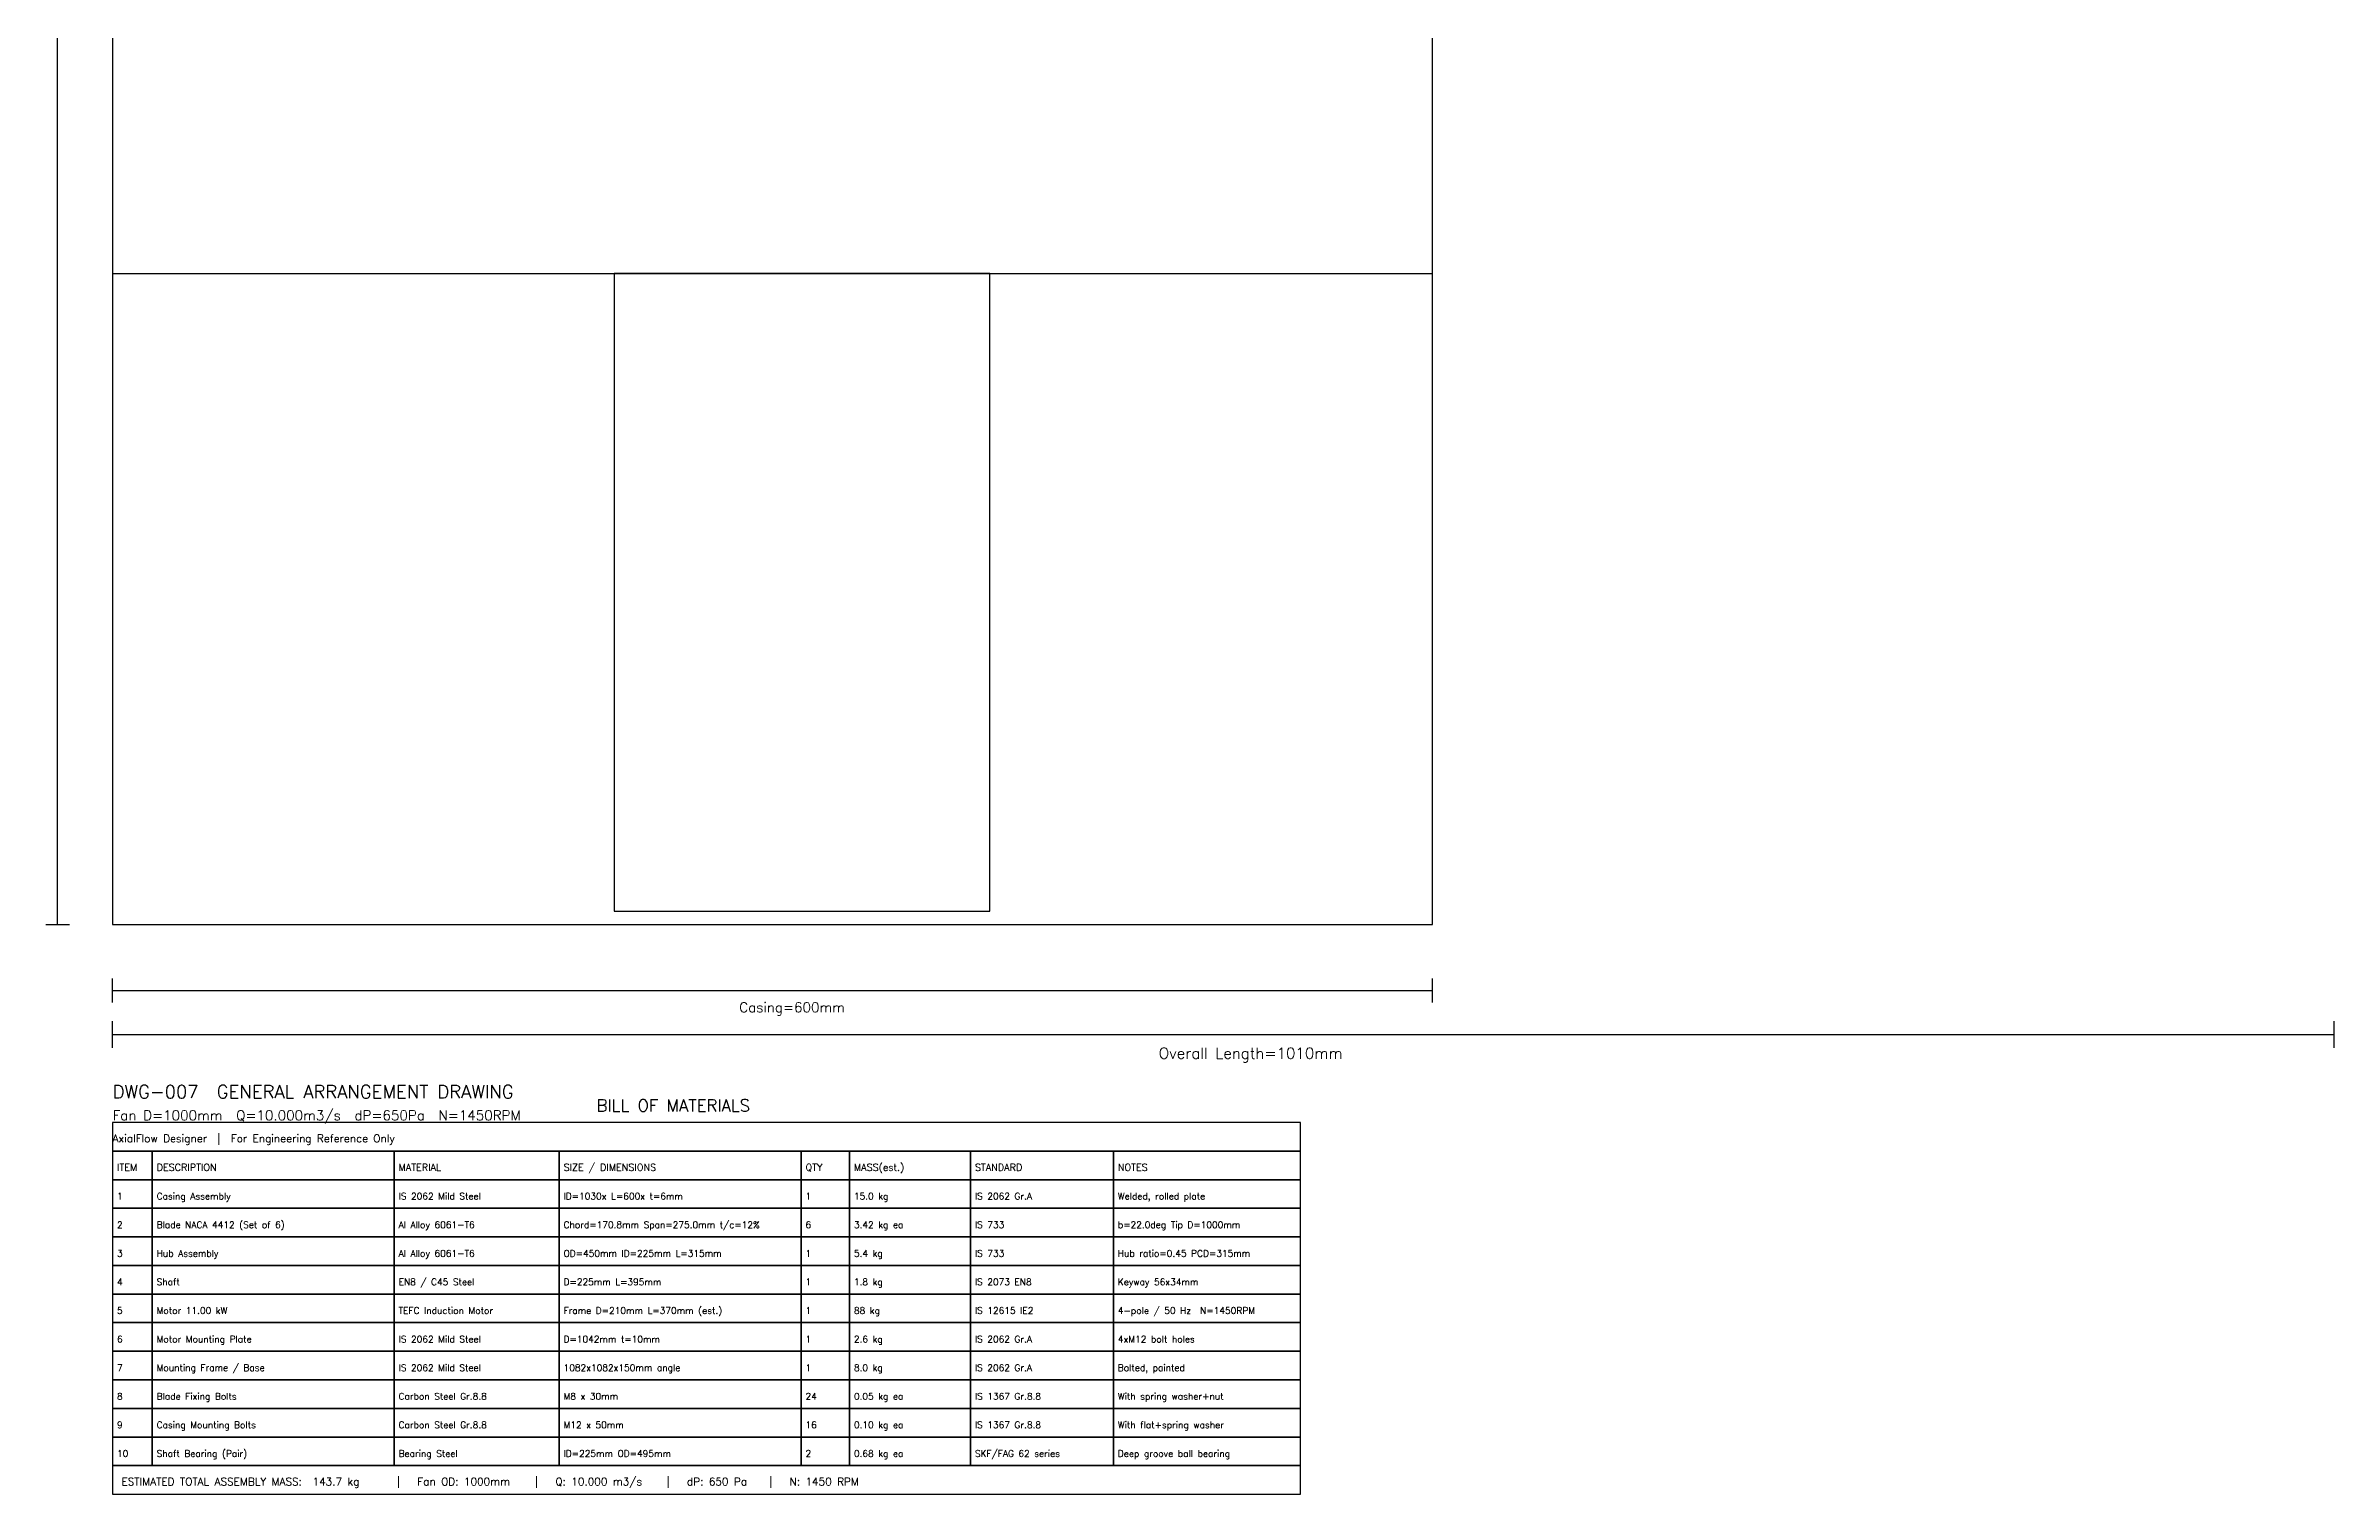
# Model space of a CAD drawing. Extents: x -55 to 1055, y -780 to 537.
# Drawn here: x -30 to 1010, y -780 to -122 of the extents above; entities that cross this region are included whole.
import ezdxf

# ---------------------------------------------------------------- set-up
doc = ezdxf.new("R2010")
doc.units = 0
for name, color, linetype in [('ANNOTATION', 3, 'Continuous'), ('BLADES', 5, 'Continuous'), ('CASING', 8, 'Continuous'), ('DIMENSIONS', 7, 'Continuous'), ('HUB', 9, 'Continuous'), ('TITLE_BLOCK', 5, 'Continuous')]:
    doc.layers.add(name, color=color, linetype=linetype)
doc.styles.get("Standard").update_dxf_attribs({"font": 'simplex.shx'})

msp = doc.modelspace()

# ---------------------------------------------------------------- linework, layer by layer
at = {"layer": 'BLADES'}
msp.add_lwpolyline([(228, -515), (398.8, -515), (398.8, -225), (228, -225)], close=True, dxfattribs=at)
at = {"layer": 'CASING'}
for points in [[(0, -521), (600, -521), (600, 521), (0, 521)], [(0, -663), (18, -663), (18, -650), (0, -650)], [(18, -663), (128, -663), (128, -650), (18, -650)], [(128, -663), (203, -663), (203, -650), (128, -650)], [(203, -663), (313, -663), (313, -650), (203, -650)], [(313, -663), (335, -663), (335, -650), (313, -650)], [(335, -663), (390, -663), (390, -650), (335, -650)], [(390, -663), (455, -663), (455, -650), (390, -650)], [(455, -663), (540, -663), (540, -650), (455, -650)], [(0, -689), (18, -689), (18, -676), (0, -676)], [(18, -689), (128, -689), (128, -676), (18, -676)], [(128, -689), (203, -689), (203, -676), (128, -676)], [(203, -689), (313, -689), (313, -676), (203, -676)], [(313, -689), (335, -689), (335, -676), (313, -676)], [(335, -689), (390, -689), (390, -676), (335, -676)], [(390, -689), (455, -689), (455, -676), (390, -676)], [(455, -689), (540, -689), (540, -676), (455, -676)], [(0, -715), (18, -715), (18, -702), (0, -702)], [(18, -715), (128, -715), (128, -702), (18, -702)], [(128, -715), (203, -715), (203, -702), (128, -702)], [(203, -715), (313, -715), (313, -702), (203, -702)], [(313, -715), (335, -715), (335, -702), (313, -702)], [(335, -715), (390, -715), (390, -702), (335, -702)], [(390, -715), (455, -715), (455, -702), (390, -702)], [(455, -715), (540, -715), (540, -702), (455, -702)], [(0, -741), (18, -741), (18, -728), (0, -728)], [(18, -741), (128, -741), (128, -728), (18, -728)], [(128, -741), (203, -741), (203, -728), (128, -728)], [(203, -741), (313, -741), (313, -728), (203, -728)], [(313, -741), (335, -741), (335, -728), (313, -728)], [(335, -741), (390, -741), (390, -728), (335, -728)], [(390, -741), (455, -741), (455, -728), (390, -728)], [(455, -741), (540, -741), (540, -728), (455, -728)], [(0, -767), (18, -767), (18, -754), (0, -754)], [(18, -767), (128, -767), (128, -754), (18, -754)], [(128, -767), (203, -767), (203, -754), (128, -754)], [(203, -767), (313, -767), (313, -754), (203, -754)], [(313, -767), (335, -767), (335, -754), (313, -754)], [(335, -767), (390, -767), (390, -754), (335, -754)], [(390, -767), (455, -767), (455, -754), (390, -754)], [(455, -767), (540, -767), (540, -754), (455, -754)]]:
    msp.add_lwpolyline(points, close=True, dxfattribs=at)
at = {"layer": 'DIMENSIONS'}
for p, q in [((-25, -521), (-25, 521)), ((-30.4, -521), (-19.6, -521)), ((0, -556.4), (0, -545.6)), ((0, -551), (600, -551)), ((600, -556.4), (600, -545.6)), ((0, -577), (0, -565)), ((0, -571), (1010, -571)), ((1010, -577), (1010, -565))]:
    msp.add_line(p, q, dxfattribs=at)
for points in [[(0, -637), (18, -637), (18, -624), (0, -624)], [(18, -637), (128, -637), (128, -624), (18, -624)], [(128, -637), (203, -637), (203, -624), (128, -624)], [(203, -637), (313, -637), (313, -624), (203, -624)], [(313, -637), (335, -637), (335, -624), (313, -624)], [(335, -637), (390, -637), (390, -624), (335, -624)], [(390, -637), (455, -637), (455, -624), (390, -624)], [(455, -637), (540, -637), (540, -624), (455, -624)]]:
    msp.add_lwpolyline(points, close=True, dxfattribs=at)
at = {"layer": 'HUB'}
msp.add_line((600, -521), (600, 521), dxfattribs=at)
for points in [[(0, -225), (600, -225), (600, 225), (0, 225)], [(0, -650), (18, -650), (18, -637), (0, -637)], [(18, -650), (128, -650), (128, -637), (18, -637)], [(128, -650), (203, -650), (203, -637), (128, -637)], [(203, -650), (313, -650), (313, -637), (203, -637)], [(313, -650), (335, -650), (335, -637), (313, -637)], [(335, -650), (390, -650), (390, -637), (335, -637)], [(390, -650), (455, -650), (455, -637), (390, -637)], [(455, -650), (540, -650), (540, -637), (455, -637)], [(0, -676), (18, -676), (18, -663), (0, -663)], [(18, -676), (128, -676), (128, -663), (18, -663)], [(128, -676), (203, -676), (203, -663), (128, -663)], [(203, -676), (313, -676), (313, -663), (203, -663)], [(313, -676), (335, -676), (335, -663), (313, -663)], [(335, -676), (390, -676), (390, -663), (335, -663)], [(390, -676), (455, -676), (455, -663), (390, -663)], [(455, -676), (540, -676), (540, -663), (455, -663)], [(0, -702), (18, -702), (18, -689), (0, -689)], [(18, -702), (128, -702), (128, -689), (18, -689)], [(128, -702), (203, -702), (203, -689), (128, -689)], [(203, -702), (313, -702), (313, -689), (203, -689)], [(313, -702), (335, -702), (335, -689), (313, -689)], [(335, -702), (390, -702), (390, -689), (335, -689)], [(390, -702), (455, -702), (455, -689), (390, -689)], [(455, -702), (540, -702), (540, -689), (455, -689)], [(0, -728), (18, -728), (18, -715), (0, -715)], [(18, -728), (128, -728), (128, -715), (18, -715)], [(128, -728), (203, -728), (203, -715), (128, -715)], [(203, -728), (313, -728), (313, -715), (203, -715)], [(313, -728), (335, -728), (335, -715), (313, -715)], [(335, -728), (390, -728), (390, -715), (335, -715)], [(390, -728), (455, -728), (455, -715), (390, -715)], [(455, -728), (540, -728), (540, -715), (455, -715)], [(0, -754), (18, -754), (18, -741), (0, -741)], [(18, -754), (128, -754), (128, -741), (18, -741)], [(128, -754), (203, -754), (203, -741), (128, -741)], [(203, -754), (313, -754), (313, -741), (203, -741)], [(313, -754), (335, -754), (335, -741), (313, -741)], [(335, -754), (390, -754), (390, -741), (335, -741)], [(390, -754), (455, -754), (455, -741), (390, -741)], [(455, -754), (540, -754), (540, -741), (455, -741)]]:
    msp.add_lwpolyline(points, close=True, dxfattribs=at)
at = {"layer": 'TITLE_BLOCK'}
for points in [[(0, -624), (540, -624), (540, -611), (0, -611)], [(0, -780), (540, -780), (540, -767), (0, -767)]]:
    msp.add_lwpolyline(points, close=True, dxfattribs=at)

# ---------------------------------------------------------------- texts
at = {"layer": 'ANNOTATION'}
for s, height, p in [('Fan D=1000mm  Q=10.000m3/s  dP=650Pa  N=1450RPM', 4.5, (0, -610)), ('AxialFlow Designer  |  For Engineering Reference Only', 3.5, (0, -620)), ('1', 3, (2, -646)), ('Casing Assembly', 3, (20, -646)), ('IS 2062 Mild Steel', 3, (130, -646)), ('ID=1030x L=600x t=6mm', 3, (205, -646)), ('1', 3, (315, -646)), ('15.0 kg', 3, (337, -646)), ('IS 2062 Gr.A', 3, (392, -646)), ('Welded, rolled plate', 3, (457, -646)), ('Blade NACA 4412 (Set of 6)', 3, (20, -659)), ('Chord=170.8mm Span=275.0mm t/c=12%', 3, (205, -659)), ('2', 3, (2, -659)), ('Al Alloy 6061-T6', 3, (130, -659)), ('6', 3, (315, -659)), ('3.42 kg ea', 3, (337, -659)), ('IS 733', 3, (392, -659)), ('b=22.0deg Tip D=1000mm', 3, (457, -659)), ('3', 3, (2, -672)), ('Hub Assembly', 3, (20, -672)), ('Al Alloy 6061-T6', 3, (130, -672)), ('OD=450mm ID=225mm L=315mm', 3, (205, -672)), ('1', 3, (315, -672)), ('5.4 kg', 3, (337, -672)), ('IS 733', 3, (392, -672)), ('Hub ratio=0.45 PCD=315mm', 3, (457, -672)), ('4', 3, (2, -685)), ('Shaft', 3, (20, -685)), ('EN8 / C45 Steel', 3, (130, -685)), ('D=225mm L=395mm', 3, (205, -685)), ('1', 3, (315, -685)), ('1.8 kg', 3, (337, -685)), ('IS 2073 EN8', 3, (392, -685)), ('Keyway 56x34mm', 3, (457, -685)), ('5', 3, (2, -698)), ('Motor 11.00 kW', 3, (20, -698)), ('TEFC Induction Motor', 3, (130, -698)), ('Frame D=210mm L=370mm (est.)', 3, (205, -698)), ('1', 3, (315, -698)), ('88 kg', 3, (337, -698)), ('IS 12615 IE2', 3, (392, -698)), ('4-pole / 50 Hz  N=1450RPM', 3, (457, -698)), ('6', 3, (2, -711)), ('Motor Mounting Plate', 3, (20, -711)), ('IS 2062 Mild Steel', 3, (130, -711)), ('D=1042mm t=10mm', 3, (205, -711)), ('1', 3, (315, -711)), ('2.6 kg', 3, (337, -711)), ('IS 2062 Gr.A', 3, (392, -711)), ('4xM12 bolt holes', 3, (457, -711)), ('7', 3, (2, -724)), ('Mounting Frame / Base', 3, (20, -724)), ('IS 2062 Mild Steel', 3, (130, -724)), ('1082x1082x150mm angle', 3, (205, -724)), ('1', 3, (315, -724)), ('8.0 kg', 3, (337, -724)), ('IS 2062 Gr.A', 3, (392, -724)), ('Bolted, painted', 3, (457, -724)), ('8', 3, (2, -737)), ('Blade Fixing Bolts', 3, (20, -737)), ('Carbon Steel Gr.8.8', 3, (130, -737)), ('M8 x 30mm', 3, (205, -737)), ('24', 3, (315, -737)), ('0.05 kg ea', 3, (337, -737)), ('IS 1367 Gr.8.8', 3, (392, -737)), ('With spring washer+nut', 3, (457, -737)), ('9', 3, (2, -750)), ('Casing Mounting Bolts', 3, (20, -750)), ('Carbon Steel Gr.8.8', 3, (130, -750)), ('M12 x 50mm', 3, (205, -750)), ('16', 3, (315, -750)), ('0.10 kg ea', 3, (337, -750)), ('IS 1367 Gr.8.8', 3, (392, -750)), ('With flat+spring washer', 3, (457, -750)), ('Shaft Bearing (Pair)', 3, (20, -763)), ('SKF/FAG 62 series', 3, (392, -763)), ('10', 3, (2, -763)), ('Bearing Steel', 3, (130, -763)), ('ID=225mm OD=495mm', 3, (205, -763)), ('2', 3, (315, -763)), ('0.68 kg ea', 3, (337, -763)), ('Deep groove ball bearing', 3, (457, -763))]:
    msp.add_text(s, height=height, dxfattribs=at).set_placement(p)
at = {"layer": 'DIMENSIONS'}
for s, height, p in [('Casing=600mm', 4.5, (284.9, -560.9)), ('Overall Length=1010mm', 5, (475.6, -582)), ('ITEM', 3.2, (2, -633)), ('DESCRIPTION', 3.2, (20, -633)), ('MATERIAL', 3.2, (130, -633)), ('SIZE / DIMENSIONS', 3.2, (205, -633)), ('QTY', 3.2, (315, -633)), ('MASS(est.)', 3.2, (337, -633)), ('STANDARD', 3.2, (392, -633)), ('NOTES', 3.2, (457, -633))]:
    msp.add_text(s, height=height, dxfattribs=at).set_placement(p)
at = {"layer": 'TITLE_BLOCK'}
for s, height, p in [('DWG-007  GENERAL ARRANGEMENT DRAWING', 6, (0, -600)), ('BILL OF MATERIALS', 5.5, (220, -606)), ('ESTIMATED TOTAL ASSEMBLY MASS:  143.7 kg   |   Fan OD: 1000mm   |   Q: 10.000 m3/s   |   dP: 650 Pa   |   N: 1450 RPM', 3.5, (4, -776))]:
    msp.add_text(s, height=height, dxfattribs=at).set_placement(p)

doc.saveas('drawing.dxf')
